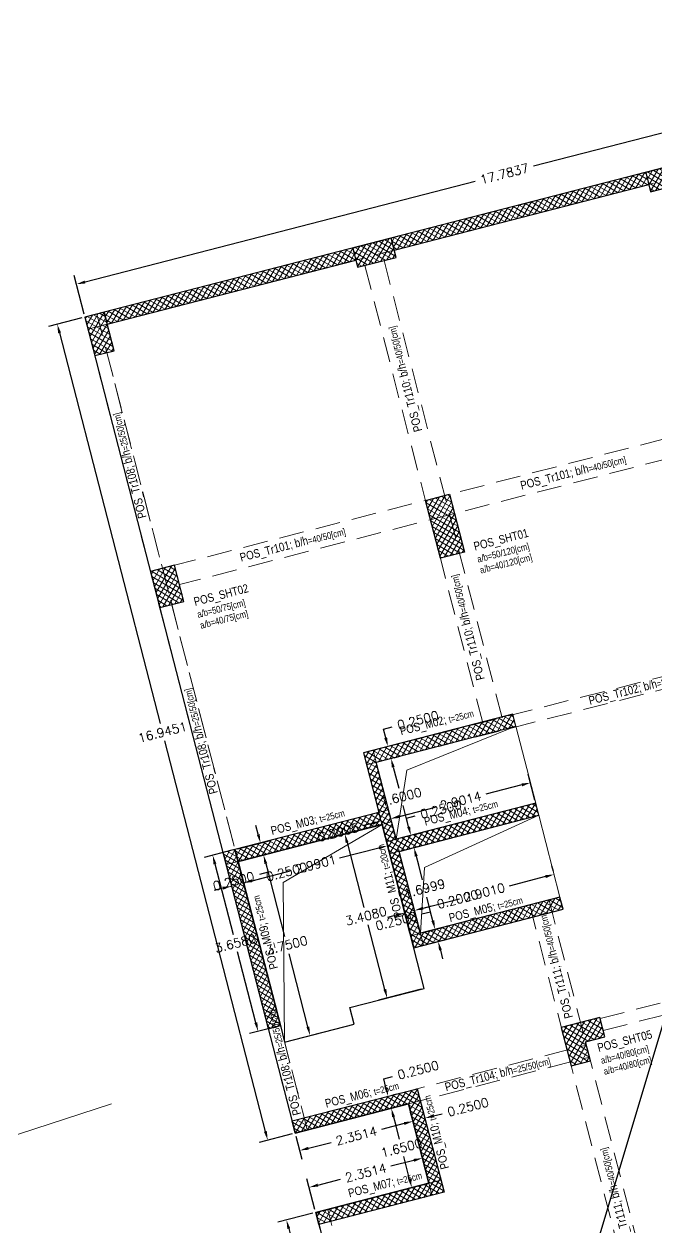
# Model space of a CAD drawing. Header units: metres. Extents: x 7515465 to 7515638, y 4752831 to 4752943.
# Drawn here: x 7515608.89 to 7515621.6, y 4752891.59 to 4752915.78 of the extents above; entities that cross this region are included whole.
import ezdxf

# ---------------------------------------------------------------- set-up
doc = ezdxf.new("R2010")
doc.units = ezdxf.units.M
doc.linetypes.add('DASHED', pattern=[0.75, 0.5, -0.25])
doc.layers.add('01 Shtyllat', color=5, linetype='Continuous')
doc.layers.add('Dimensionet', color=7, linetype='Continuous', plot=False)
doc.layers.add('New_Drawing & Figure_Pen_No__74', color=7, linetype='Continuous', lineweight=5, true_color=0xe4ad2c)
doc.layers.add('Shtyllat', color=5, linetype='Continuous', lineweight=30)
doc.layers.add('Trajet', color=245, linetype='DASHED', lineweight=13)
doc.styles.get("Standard").update_dxf_attribs({"font": 'simplex.shx'})
doc.dimstyles.get("Standard").update_dxf_attribs({"dimtxt": 0.18, "dimasz": 0.18, "dimexe": 0.18, "dimexo": 0.0625, "dimgap": 0.09, "dimtad": 0, "dimtih": 1, "dimtoh": 1, "dimdec": 4, "dimzin": 0, "dimdsep": 46, "dimtxsty": 'Standard', "dimcen": 0.09, "dimadec": 0, "dimazin": 0, "dimtfac": 1, "dimtdec": 4, "dimtofl": 0, "dimtmove": 0, "dimatfit": 3, "dimfxl": 1, "dimtolj": 1, "dimtzin": 0, "dimarcsym": 0})
pattern_1 = [(45, (-1220.713057216257, -843.2653203485534), (-0.0618718433538229, 0.06187184335382291), []), (135, (-1220.713057216257, -843.2653203485534), (-0.06187184335382291, -0.0618718433538229), [])]
pattern_2 = [(45, (-1220.713057216257, -888.8462258530781), (-0.0618718433538229, 0.06187184335382291), []), (135, (-1220.713057216257, -888.8462258530781), (-0.06187184335382291, -0.0618718433538229), [])]

# ---------------------------------------------------------------- blocks, each defined once
blk = doc.blocks.new('*D516')
at = {"layer": 'Defpoints', "color": 0, "transparency": 16777216}
for p in [(7515643.741656269, 4752934.06884295), (7515625.957917214, 4752933.385589378), (7515643.741656269, 4752933.38558781)]:
    blk.add_point(p, dxfattribs=at)
at = {"layer": 'Dimensionet', "color": 0, "lineweight": -2, "transparency": 16777216}
for p, q in [((7515625.957917214, 4752933.448089378), (7515625.957917214, 4752934.24884295)), ((7515643.741656269, 4752933.44808781), (7515643.741656269, 4752934.24884295)), ((7515626.137917214, 4752934.06884295), (7515634.245501027, 4752934.06884295)), ((7515643.561656269, 4752934.06884295), (7515635.454072456, 4752934.06884295))]:
    blk.add_line(p, q, dxfattribs=at)
at = {"layer": 'Dimensionet', "color": 0, "transparency": 16777216}
for points in [[(7515626.137917214, 4752934.098842951), (7515626.137917214, 4752934.03884295), (7515625.957917214, 4752934.06884295)], [(7515643.561656269, 4752934.098842951), (7515643.561656269, 4752934.03884295), (7515643.741656269, 4752934.06884295)]]:
    blk.add_solid(points, dxfattribs=at)
at = {"layer": 'Dimensionet', "color": 0, "transparency": 16777216, "insert": (7515634.849786742, 4752934.06884295), "char_height": 0.18, "attachment_point": 5}
blk.add_mtext('\\A1;17.7837', dxfattribs=at)
blk = doc.blocks.new('*D504')
at = {"layer": 'Defpoints', "color": 0, "transparency": 16777216}
for p in [(7515625.351787208, 4752914.790515747), (7515625.957917351, 4752914.790515747), (7515625.957917424, 4752903.953563964)]:
    blk.add_point(p, dxfattribs=at)
at = {"layer": 'Dimensionet', "color": 0, "lineweight": -2, "transparency": 16777216}
for p, q in [((7515625.895417351, 4752914.790515747), (7515625.171787208, 4752914.790515747)), ((7515625.351787208, 4752914.610515747), (7515625.351787208, 4752909.552039855)), ((7515625.351787208, 4752904.133563964), (7515625.351787208, 4752909.192039856)), ((7515625.895417424, 4752903.953563964), (7515625.171787208, 4752903.953563964))]:
    blk.add_line(p, q, dxfattribs=at)
at = {"layer": 'Dimensionet', "color": 0, "transparency": 16777216}
for points in [[(7515625.321787207, 4752914.610515747), (7515625.381787208, 4752914.610515747), (7515625.351787208, 4752914.790515747)], [(7515625.321787207, 4752904.133563964), (7515625.381787208, 4752904.133563964), (7515625.351787208, 4752903.953563964)]]:
    blk.add_solid(points, dxfattribs=at)
at = {"layer": 'Dimensionet', "color": 0, "transparency": 16777216, "insert": (7515625.351787207, 4752909.372039853), "char_height": 0.18, "attachment_point": 5}
blk.add_mtext('\\A1;10.8370', dxfattribs=at)
blk = doc.blocks.new('*D505')
at = {"layer": 'Defpoints', "color": 0, "transparency": 16777216}
for p in [(7515628.309366576, 4752915.312169005), (7515625.957917401, 4752914.790515745), (7515628.309366576, 4752914.790515735)]:
    blk.add_point(p, dxfattribs=at)
at = {"layer": 'Dimensionet', "color": 0, "lineweight": -2, "transparency": 16777216}
for p, q in [((7515625.957917401, 4752914.853015745), (7515625.957917401, 4752915.492169005)), ((7515628.309366576, 4752914.853015735), (7515628.309366576, 4752915.492169005)), ((7515626.1379174, 4752915.312169005), (7515626.610784845, 4752915.312169005)), ((7515628.129366577, 4752915.312169005), (7515627.656499131, 4752915.312169005))]:
    blk.add_line(p, q, dxfattribs=at)
at = {"layer": 'Dimensionet', "color": 0, "transparency": 16777216}
for points in [[(7515626.1379174, 4752915.342169005), (7515626.1379174, 4752915.282169005), (7515625.957917401, 4752915.312169005)], [(7515628.129366577, 4752915.342169005), (7515628.129366577, 4752915.282169005), (7515628.309366576, 4752915.312169005)]]:
    blk.add_solid(points, dxfattribs=at)
at = {"layer": 'Dimensionet', "color": 0, "transparency": 16777216, "insert": (7515627.133641988, 4752915.312169005), "char_height": 0.18, "attachment_point": 5}
blk.add_mtext('\\A1;2.3514', dxfattribs=at)
blk = doc.blocks.new('*D506')
at = {"layer": 'Defpoints', "color": 0, "transparency": 16777216}
for p in [(7515628.309366578, 4752916.440515745), (7515627.953759375, 4752914.790515737), (7515628.30936658, 4752914.790515737)]:
    blk.add_point(p, dxfattribs=at)
at = {"layer": 'Dimensionet', "color": 0, "lineweight": -2, "transparency": 16777216}
for p, q in [((7515628.246866578, 4752916.440515745), (7515627.773759375, 4752916.440515745)), ((7515627.953759375, 4752916.260515746), (7515627.953759375, 4752915.795515741)), ((7515627.953759375, 4752914.970515736), (7515627.953759375, 4752915.435515742)), ((7515628.24686658, 4752914.790515737), (7515627.773759375, 4752914.790515737))]:
    blk.add_line(p, q, dxfattribs=at)
at = {"layer": 'Dimensionet', "color": 0, "transparency": 16777216}
for points in [[(7515627.923759375, 4752916.260515746), (7515627.983759375, 4752916.260515746), (7515627.953759375, 4752916.440515745)], [(7515627.923759375, 4752914.970515736), (7515627.983759375, 4752914.970515736), (7515627.953759375, 4752914.790515737)]]:
    blk.add_solid(points, dxfattribs=at)
at = {"layer": 'Dimensionet', "color": 0, "transparency": 16777216, "insert": (7515627.953759374, 4752915.615515739), "char_height": 0.18, "attachment_point": 5}
blk.add_mtext('\\A1;1.6500', dxfattribs=at)
blk = doc.blocks.new('*D507')
at = {"layer": 'Defpoints', "color": 0, "transparency": 16777216}
for p in [(7515625.957917413, 4752916.440515742), (7515628.309366575, 4752916.440515744), (7515625.957917413, 4752916.077529022)]:
    blk.add_point(p, dxfattribs=at)
at = {"layer": 'Dimensionet', "color": 0, "lineweight": -2, "transparency": 16777216}
for p, q in [((7515625.957917413, 4752916.378015742), (7515625.957917413, 4752915.897529023)), ((7515628.309366575, 4752916.378015744), (7515628.309366575, 4752915.897529023)), ((7515626.137917412, 4752916.077529022), (7515626.610784851, 4752916.077529022)), ((7515628.129366575, 4752916.077529022), (7515627.656499136, 4752916.077529022))]:
    blk.add_line(p, q, dxfattribs=at)
at = {"layer": 'Dimensionet', "color": 0, "transparency": 16777216}
for points in [[(7515626.137917412, 4752916.107529023), (7515626.137917412, 4752916.047529022), (7515625.957917413, 4752916.077529022)], [(7515628.129366575, 4752916.107529023), (7515628.129366575, 4752916.047529022), (7515628.309366575, 4752916.077529022)]]:
    blk.add_solid(points, dxfattribs=at)
at = {"layer": 'Dimensionet', "color": 0, "transparency": 16777216, "insert": (7515627.133641994, 4752916.077529022), "char_height": 0.18, "attachment_point": 5}
blk.add_mtext('\\A1;2.3514', dxfattribs=at)
blk = doc.blocks.new('*D521')
at = {"layer": 'Defpoints', "color": 0, "transparency": 16777216}
for p in [(7515625.385756497, 4752933.38558938), (7515625.957917842, 4752933.38558938), (7515625.957917361, 4752916.440515745)]:
    blk.add_point(p, dxfattribs=at)
at = {"layer": 'Dimensionet', "color": 0, "lineweight": -2, "transparency": 16777216}
for p, q in [((7515625.895417842, 4752933.38558938), (7515625.205756498, 4752933.38558938)), ((7515625.385756497, 4752933.20558938), (7515625.385756497, 4752925.093052562)), ((7515625.385756497, 4752916.620515745), (7515625.385756497, 4752924.733052563)), ((7515625.895417361, 4752916.440515745), (7515625.205756498, 4752916.440515745))]:
    blk.add_line(p, q, dxfattribs=at)
at = {"layer": 'Dimensionet', "color": 0, "transparency": 16777216}
for points in [[(7515625.355756497, 4752933.20558938), (7515625.415756498, 4752933.20558938), (7515625.385756497, 4752933.38558938)], [(7515625.355756497, 4752916.620515745), (7515625.415756498, 4752916.620515745), (7515625.385756497, 4752916.440515745)]]:
    blk.add_solid(points, dxfattribs=at)
at = {"layer": 'Dimensionet', "color": 0, "transparency": 16777216, "insert": (7515625.385756496, 4752924.91305256), "char_height": 0.18, "attachment_point": 5}
blk.add_mtext('\\A1;16.9451', dxfattribs=at)
blk = doc.blocks.new('*D531')
at = {"layer": 'Defpoints', "color": 0, "transparency": 16777216}
for p in [(7515627.953759371, 4752916.690515746), (7515627.953759375, 4752916.690515746), (7515627.953759371, 4752916.440515745)]:
    blk.add_point(p, dxfattribs=at)
at = {"layer": 'Dimensionet', "color": 0, "lineweight": -2, "transparency": 16777216}
for p, q in [((7515627.953759375, 4752916.870515746), (7515627.953759375, 4752917.050515747)), ((7515627.953759375, 4752917.050515747), (7515628.133759375, 4752917.050515747)), ((7515628.016259371, 4752916.690515746), (7515628.133759375, 4752916.690515746)), ((7515628.016259371, 4752916.440515745), (7515628.133759375, 4752916.440515745)), ((7515627.953759375, 4752916.260515746), (7515627.953759375, 4752916.080515745))]:
    blk.add_line(p, q, dxfattribs=at)
at = {"layer": 'Dimensionet', "color": 0, "transparency": 16777216}
for points in [[(7515627.923759375, 4752916.870515746), (7515627.983759375, 4752916.870515746), (7515627.953759375, 4752916.690515746)], [(7515627.923759375, 4752916.260515746), (7515627.983759375, 4752916.260515746), (7515627.953759375, 4752916.440515745)]]:
    blk.add_solid(points, dxfattribs=at)
at = {"layer": 'Dimensionet', "color": 0, "transparency": 16777216, "insert": (7515628.66947366, 4752917.050515744), "char_height": 0.18, "attachment_point": 5}
blk.add_mtext('\\A1;0.2500', dxfattribs=at)
blk = doc.blocks.new('*D532')
at = {"layer": 'Defpoints', "color": 0, "transparency": 16777216}
for p in [(7515628.309366575, 4752916.077529022), (7515628.559366541, 4752916.077529022), (7515628.559366541, 4752916.077529022)]:
    blk.add_point(p, dxfattribs=at)
at = {"layer": 'Dimensionet', "color": 0, "lineweight": -2, "transparency": 16777216}
for p, q in [((7515628.309366575, 4752916.140029022), (7515628.309366575, 4752916.257529022)), ((7515628.559366541, 4752916.140029022), (7515628.559366541, 4752916.257529022)), ((7515628.129366575, 4752916.077529022), (7515627.949366574, 4752916.077529022)), ((7515628.739366541, 4752916.077529022), (7515628.919366541, 4752916.077529022))]:
    blk.add_line(p, q, dxfattribs=at)
at = {"layer": 'Dimensionet', "color": 0, "transparency": 16777216}
for points in [[(7515628.129366575, 4752916.107529023), (7515628.129366575, 4752916.047529022), (7515628.309366575, 4752916.077529022)], [(7515628.739366541, 4752916.107529023), (7515628.739366541, 4752916.047529022), (7515628.559366541, 4752916.077529022)]]:
    blk.add_solid(points, dxfattribs=at)
at = {"layer": 'Dimensionet', "color": 0, "transparency": 16777216, "insert": (7515629.455080827, 4752916.077529022), "char_height": 0.18, "attachment_point": 5}
blk.add_mtext('\\A1;0.2500', dxfattribs=at)
blk = doc.blocks.new('*D510')
at = {"layer": 'Defpoints', "color": 0, "transparency": 16777216}
for p in [(7515625.957917309, 4752922.264532959), (7515626.20791737, 4752922.264532959), (7515626.20791737, 4752921.570247223)]:
    blk.add_point(p, dxfattribs=at)
at = {"layer": 'Dimensionet', "color": 0, "lineweight": -2, "transparency": 16777216}
for p, q in [((7515625.957917309, 4752922.202032959), (7515625.957917309, 4752921.390247223)), ((7515626.20791737, 4752922.202032959), (7515626.20791737, 4752921.390247223)), ((7515625.77791731, 4752921.570247223), (7515625.597917309, 4752921.570247223)), ((7515626.38791737, 4752921.570247223), (7515626.56791737, 4752921.570247223))]:
    blk.add_line(p, q, dxfattribs=at)
at = {"layer": 'Dimensionet', "color": 0, "transparency": 16777216}
for points in [[(7515625.77791731, 4752921.600247223), (7515625.77791731, 4752921.540247222), (7515625.957917309, 4752921.570247223)], [(7515626.38791737, 4752921.600247223), (7515626.38791737, 4752921.540247222), (7515626.20791737, 4752921.570247223)]]:
    blk.add_solid(points, dxfattribs=at)
at = {"layer": 'Dimensionet', "color": 0, "transparency": 16777216, "insert": (7515627.103631656, 4752921.570247223), "char_height": 0.18, "attachment_point": 5}
blk.add_mtext('\\A1;0.2500', dxfattribs=at)
blk = doc.blocks.new('*D533')
at = {"layer": 'Defpoints', "color": 0, "transparency": 16777216}
for p in [(7515626.209147908, 4752921.570042133), (7515629.199269561, 4752921.570042133), (7515629.199269561, 4752921.570042055)]:
    blk.add_point(p, dxfattribs=at)
at = {"layer": 'Dimensionet', "color": 0, "lineweight": -2, "transparency": 16777216}
for p, q in [((7515626.209147908, 4752921.507542133), (7515626.209147908, 4752921.390042055)), ((7515626.389147907, 4752921.570042055), (7515627.207065878, 4752921.570042055)), ((7515629.019269561, 4752921.570042055), (7515628.201351591, 4752921.570042055)), ((7515629.199269561, 4752921.507542133), (7515629.199269561, 4752921.390042055))]:
    blk.add_line(p, q, dxfattribs=at)
at = {"layer": 'Dimensionet', "color": 0, "transparency": 16777216}
for points in [[(7515626.389147907, 4752921.600042055), (7515626.389147907, 4752921.540042055), (7515626.209147908, 4752921.570042055)], [(7515629.019269561, 4752921.600042055), (7515629.019269561, 4752921.540042055), (7515629.199269561, 4752921.570042055)]]:
    blk.add_solid(points, dxfattribs=at)
at = {"layer": 'Dimensionet', "color": 0, "transparency": 16777216, "insert": (7515627.704208734, 4752921.570042055), "char_height": 0.18, "attachment_point": 5}
blk.add_mtext('\\A1;2.9901', dxfattribs=at)
blk = doc.blocks.new('*D511')
at = {"layer": 'Defpoints', "color": 0, "transparency": 16777216}
for p in [(7515626.207917374, 4752922.264532961), (7515626.209147912, 4752922.014532961), (7515626.737790664, 4752922.014532961)]:
    blk.add_point(p, dxfattribs=at)
at = {"layer": 'Dimensionet', "color": 0, "lineweight": -2, "transparency": 16777216}
for p, q in [((7515626.737790664, 4752922.444532961), (7515626.737790664, 4752922.624532961)), ((7515626.270417374, 4752922.264532961), (7515626.917790663, 4752922.264532961)), ((7515626.271647912, 4752922.014532961), (7515626.917790663, 4752922.014532961)), ((7515626.737790664, 4752921.654532961), (7515626.557790664, 4752921.654532961)), ((7515626.737790664, 4752921.834532961), (7515626.737790664, 4752921.654532961))]:
    blk.add_line(p, q, dxfattribs=at)
at = {"layer": 'Dimensionet', "color": 0, "transparency": 16777216}
for points in [[(7515626.707790663, 4752922.444532961), (7515626.767790664, 4752922.444532961), (7515626.737790664, 4752922.264532961)], [(7515626.707790663, 4752921.834532961), (7515626.767790664, 4752921.834532961), (7515626.737790664, 4752922.014532961)]]:
    blk.add_solid(points, dxfattribs=at)
at = {"layer": 'Dimensionet', "color": 0, "transparency": 16777216, "insert": (7515626.022076377, 4752921.654532958), "char_height": 0.18, "attachment_point": 5}
blk.add_mtext('\\A1;0.2500', dxfattribs=at)
blk = doc.blocks.new('*D534')
at = {"layer": 'Defpoints', "color": 0, "transparency": 16777216}
for p in [(7515626.73779066, 4752922.014532961), (7515626.73779066, 4752918.264580779), (7515626.737790664, 4752918.264580779)]:
    blk.add_point(p, dxfattribs=at)
at = {"layer": 'Dimensionet', "color": 0, "lineweight": -2, "transparency": 16777216}
for p, q in [((7515626.80029066, 4752922.014532961), (7515626.917790663, 4752922.014532961)), ((7515626.737790664, 4752921.834532961), (7515626.737790664, 4752920.31955687)), ((7515626.737790664, 4752918.444580778), (7515626.737790664, 4752919.95955687)), ((7515626.80029066, 4752918.264580779), (7515626.917790663, 4752918.264580779))]:
    blk.add_line(p, q, dxfattribs=at)
at = {"layer": 'Dimensionet', "color": 0, "transparency": 16777216}
for points in [[(7515626.707790663, 4752921.834532961), (7515626.767790664, 4752921.834532961), (7515626.737790664, 4752922.014532961)], [(7515626.707790663, 4752918.444580778), (7515626.767790664, 4752918.444580778), (7515626.737790664, 4752918.264580779)]]:
    blk.add_solid(points, dxfattribs=at)
at = {"layer": 'Dimensionet', "color": 0, "transparency": 16777216, "insert": (7515626.737790663, 4752920.139556867), "char_height": 0.18, "attachment_point": 5}
blk.add_mtext('\\A1;3.7500', dxfattribs=at)
blk = doc.blocks.new('*D535')
at = {"layer": 'Defpoints', "color": 0, "transparency": 16777216}
for p in [(7515629.198778535, 4752922.014532961), (7515628.426708742, 4752918.606580779), (7515629.198778535, 4752918.606580779)]:
    blk.add_point(p, dxfattribs=at)
at = {"layer": 'Dimensionet', "color": 0, "lineweight": -2, "transparency": 16777216}
for p, q in [((7515629.136278535, 4752922.014532961), (7515628.246708742, 4752922.014532961)), ((7515628.426708742, 4752921.834532961), (7515628.426708742, 4752920.49055687)), ((7515628.426708742, 4752918.786580779), (7515628.426708742, 4752920.13055687)), ((7515629.136278535, 4752918.606580779), (7515628.246708742, 4752918.606580779))]:
    blk.add_line(p, q, dxfattribs=at)
at = {"layer": 'Dimensionet', "color": 0, "transparency": 16777216}
for points in [[(7515628.396708742, 4752921.834532961), (7515628.456708742, 4752921.834532961), (7515628.426708742, 4752922.014532961)], [(7515628.396708742, 4752918.786580779), (7515628.456708742, 4752918.786580779), (7515628.426708742, 4752918.606580779)]]:
    blk.add_solid(points, dxfattribs=at)
at = {"layer": 'Dimensionet', "color": 0, "transparency": 16777216, "insert": (7515628.426708741, 4752920.310556867), "char_height": 0.18, "attachment_point": 5}
blk.add_mtext('\\A1;3.4080', dxfattribs=at)
blk = doc.blocks.new('*D536')
at = {"layer": 'Defpoints', "color": 0, "transparency": 16777216}
for p in [(7515626.207917412, 4752922.264532961), (7515625.745566251, 4752918.606532961), (7515626.20791739, 4752918.606532961)]:
    blk.add_point(p, dxfattribs=at)
at = {"layer": 'Dimensionet', "color": 0, "lineweight": -2, "transparency": 16777216}
for p, q in [((7515626.145417412, 4752922.264532961), (7515625.565566251, 4752922.264532961)), ((7515625.745566251, 4752922.084532961), (7515625.745566251, 4752920.615532961)), ((7515625.745566251, 4752918.786532961), (7515625.745566251, 4752920.255532961)), ((7515626.14541739, 4752918.606532961), (7515625.565566251, 4752918.606532961))]:
    blk.add_line(p, q, dxfattribs=at)
at = {"layer": 'Dimensionet', "color": 0, "transparency": 16777216}
for points in [[(7515625.71556625, 4752922.084532961), (7515625.775566251, 4752922.084532961), (7515625.745566251, 4752922.264532961)], [(7515625.71556625, 4752918.786532961), (7515625.775566251, 4752918.786532961), (7515625.745566251, 4752918.606532961)]]:
    blk.add_solid(points, dxfattribs=at)
at = {"layer": 'Dimensionet', "color": 0, "transparency": 16777216, "insert": (7515625.74556625, 4752920.435532958), "char_height": 0.18, "attachment_point": 5}
blk.add_mtext('\\A1;3.6580', dxfattribs=at)
blk = doc.blocks.new('*D512')
at = {"layer": 'Defpoints', "color": 0, "transparency": 16777216}
for p in [(7515629.399221645, 4752919.702836964), (7515629.705383656, 4752919.70289565), (7515629.399269558, 4752919.452875301)]:
    blk.add_point(p, dxfattribs=at)
at = {"layer": 'Dimensionet', "color": 0, "lineweight": -2, "transparency": 16777216}
for p, q in [((7515629.70531465, 4752920.062895644), (7515629.52531465, 4752920.062895644)), ((7515629.705349153, 4752919.882895647), (7515629.70531465, 4752920.062895644)), ((7515629.461721644, 4752919.702848945), (7515629.885383653, 4752919.702930152)), ((7515629.461769557, 4752919.452887282), (7515629.885431565, 4752919.452968489)), ((7515629.705466071, 4752919.272933991), (7515629.705500573, 4752919.092933993))]:
    blk.add_line(p, q, dxfattribs=at)
at = {"layer": 'Dimensionet', "color": 0, "transparency": 16777216}
for points in [[(7515629.735349153, 4752919.882901398), (7515629.675349154, 4752919.882889897), (7515629.705383656, 4752919.70289565)], [(7515629.735466071, 4752919.272939742), (7515629.675466072, 4752919.272928241), (7515629.705431568, 4752919.452933987)]]:
    blk.add_solid(points, dxfattribs=at)
at = {"layer": 'Dimensionet', "color": 0, "transparency": 16777216, "insert": (7515628.989600365, 4752920.062895644), "char_height": 0.18, "attachment_point": 5}
blk.add_mtext('\\A1;0.2500', dxfattribs=at)
blk = doc.blocks.new('*D537')
at = {"layer": 'Defpoints', "color": 0, "transparency": 16777216}
for p in [(7515629.705383659, 4752921.402836967), (7515629.705383663, 4752921.402836967), (7515629.705383659, 4752919.702895653)]:
    blk.add_point(p, dxfattribs=at)
at = {"layer": 'Dimensionet', "color": 0, "lineweight": -2, "transparency": 16777216}
for p, q in [((7515629.705383663, 4752921.222836968), (7515629.705383663, 4752920.73286631)), ((7515629.767883659, 4752921.402836967), (7515629.885383663, 4752921.402836967)), ((7515629.705383663, 4752919.882895652), (7515629.705383663, 4752920.37286631)), ((7515629.767883659, 4752919.702895653), (7515629.885383663, 4752919.702895653))]:
    blk.add_line(p, q, dxfattribs=at)
at = {"layer": 'Dimensionet', "color": 0, "transparency": 16777216}
for points in [[(7515629.675383663, 4752921.222836968), (7515629.735383663, 4752921.222836968), (7515629.705383663, 4752921.402836967)], [(7515629.675383663, 4752919.882895652), (7515629.735383663, 4752919.882895652), (7515629.705383663, 4752919.702895653)]]:
    blk.add_solid(points, dxfattribs=at)
at = {"layer": 'Dimensionet', "color": 0, "transparency": 16777216, "insert": (7515629.705383662, 4752920.552866307), "char_height": 0.18, "attachment_point": 5}
blk.add_mtext('\\A1;1.6999', dxfattribs=at)
blk = doc.blocks.new('*D513')
at = {"layer": 'Defpoints', "color": 0, "transparency": 16777216}
for p in [(7515629.705383659, 4752921.652836967), (7515629.705383663, 4752921.652836967), (7515629.705383659, 4752921.402836967)]:
    blk.add_point(p, dxfattribs=at)
at = {"layer": 'Dimensionet', "color": 0, "lineweight": -2, "transparency": 16777216}
for p, q in [((7515629.705383663, 4752921.832836967), (7515629.705383663, 4752922.012836968)), ((7515629.705383663, 4752922.012836968), (7515629.885383663, 4752922.012836968)), ((7515629.767883659, 4752921.652836967), (7515629.885383663, 4752921.652836967)), ((7515629.705383663, 4752921.222836968), (7515629.705383663, 4752921.042836967)), ((7515629.767883659, 4752921.402836967), (7515629.885383663, 4752921.402836967))]:
    blk.add_line(p, q, dxfattribs=at)
at = {"layer": 'Dimensionet', "color": 0, "transparency": 16777216}
for points in [[(7515629.675383663, 4752921.832836967), (7515629.735383663, 4752921.832836967), (7515629.705383663, 4752921.652836967)], [(7515629.675383663, 4752921.222836968), (7515629.735383663, 4752921.222836968), (7515629.705383663, 4752921.402836967)]]:
    blk.add_solid(points, dxfattribs=at)
at = {"layer": 'Dimensionet', "color": 0, "transparency": 16777216, "insert": (7515630.421097948, 4752922.012836965), "char_height": 0.18, "attachment_point": 5}
blk.add_mtext('\\A1;0.2500', dxfattribs=at)
blk = doc.blocks.new('*D538')
at = {"layer": 'Defpoints', "color": 0, "transparency": 16777216}
for p in [(7515629.705383659, 4752923.252836967), (7515629.705383663, 4752923.252836967), (7515629.705383659, 4752921.652836967)]:
    blk.add_point(p, dxfattribs=at)
at = {"layer": 'Dimensionet', "color": 0, "lineweight": -2, "transparency": 16777216}
for p, q in [((7515629.767883659, 4752923.252836967), (7515629.885383663, 4752923.252836967)), ((7515629.705383663, 4752923.072836967), (7515629.705383663, 4752922.632836967)), ((7515629.705383663, 4752921.832836967), (7515629.705383663, 4752922.272836967)), ((7515629.767883659, 4752921.652836967), (7515629.885383663, 4752921.652836967))]:
    blk.add_line(p, q, dxfattribs=at)
at = {"layer": 'Dimensionet', "color": 0, "transparency": 16777216}
for points in [[(7515629.675383663, 4752923.072836967), (7515629.735383663, 4752923.072836967), (7515629.705383663, 4752923.252836967)], [(7515629.675383663, 4752921.832836967), (7515629.735383663, 4752921.832836967), (7515629.705383663, 4752921.652836967)]]:
    blk.add_solid(points, dxfattribs=at)
at = {"layer": 'Dimensionet', "color": 0, "transparency": 16777216, "insert": (7515629.705383662, 4752922.452836964), "char_height": 0.18, "attachment_point": 5}
blk.add_mtext('\\A1;1.6000', dxfattribs=at)
blk = doc.blocks.new('*D539')
at = {"layer": 'Defpoints', "color": 0, "transparency": 16777216}
for p in [(7515629.705383659, 4752923.502836967), (7515629.705383663, 4752923.502836967), (7515629.705383659, 4752923.252836967)]:
    blk.add_point(p, dxfattribs=at)
at = {"layer": 'Dimensionet', "color": 0, "lineweight": -2, "transparency": 16777216}
for p, q in [((7515629.705383663, 4752923.682836967), (7515629.705383663, 4752923.862836967)), ((7515629.705383663, 4752923.862836967), (7515629.885383663, 4752923.862836967)), ((7515629.767883659, 4752923.502836967), (7515629.885383663, 4752923.502836967)), ((7515629.767883659, 4752923.252836967), (7515629.885383663, 4752923.252836967)), ((7515629.705383663, 4752923.072836967), (7515629.705383663, 4752922.892836967))]:
    blk.add_line(p, q, dxfattribs=at)
at = {"layer": 'Dimensionet', "color": 0, "transparency": 16777216}
for points in [[(7515629.675383663, 4752923.682836967), (7515629.735383663, 4752923.682836967), (7515629.705383663, 4752923.502836967)], [(7515629.675383663, 4752923.072836967), (7515629.735383663, 4752923.072836967), (7515629.705383663, 4752923.252836967)]]:
    blk.add_solid(points, dxfattribs=at)
at = {"layer": 'Dimensionet', "color": 0, "transparency": 16777216, "insert": (7515630.421097948, 4752923.862836964), "char_height": 0.18, "attachment_point": 5}
blk.add_mtext('\\A1;0.2500', dxfattribs=at)
blk = doc.blocks.new('*D514')
at = {"layer": 'Defpoints', "color": 0, "transparency": 16777216}
for p in [(7515629.399131094, 4752920.175231128), (7515629.199269561, 4752919.702836966), (7515629.399221637, 4752919.702875294)]:
    blk.add_point(p, dxfattribs=at)
at = {"layer": 'Dimensionet', "color": 0, "lineweight": -2, "transparency": 16777216}
for p, q in [((7515629.199257581, 4752919.765336964), (7515629.199144515, 4752920.355192797)), ((7515629.399209657, 4752919.765375292), (7515629.399096591, 4752920.355231125)), ((7515629.019179022, 4752920.175158297), (7515628.839179024, 4752920.175123794)), ((7515629.579131091, 4752920.175265631), (7515629.759131087, 4752920.175300134))]:
    blk.add_line(p, q, dxfattribs=at)
at = {"layer": 'Dimensionet', "color": 0, "transparency": 16777216}
for points in [[(7515629.019173272, 4752920.205158297), (7515629.019184773, 4752920.145158297), (7515629.199179018, 4752920.1751928)], [(7515629.579125341, 4752920.205265631), (7515629.579136842, 4752920.145265631), (7515629.399131094, 4752920.175231128)]]:
    blk.add_solid(points, dxfattribs=at)
at = {"layer": 'Dimensionet', "color": 0, "transparency": 16777216, "insert": (7515630.294845373, 4752920.175300134), "char_height": 0.18, "attachment_point": 5}
blk.add_mtext('\\A1;0.2000', dxfattribs=at)
blk = doc.blocks.new('*D540')
at = {"layer": 'Defpoints', "color": 0, "transparency": 16777216}
for p in [(7515629.399265837, 4752920.175208698), (7515632.300269575, 4752920.175208698), (7515632.300269575, 4752920.175208698)]:
    blk.add_point(p, dxfattribs=at)
at = {"layer": 'Dimensionet', "color": 0, "lineweight": -2, "transparency": 16777216}
for p, q in [((7515629.399265837, 4752920.237708698), (7515629.399265837, 4752920.355208698)), ((7515632.300269575, 4752920.237708698), (7515632.300269575, 4752920.355208698)), ((7515629.579265837, 4752920.175208698), (7515630.331196276, 4752920.175208698)), ((7515632.120269575, 4752920.175208698), (7515631.368339134, 4752920.175208698))]:
    blk.add_line(p, q, dxfattribs=at)
at = {"layer": 'Dimensionet', "color": 0, "transparency": 16777216}
for points in [[(7515629.579265837, 4752920.205208698), (7515629.579265837, 4752920.145208698), (7515629.399265837, 4752920.175208698)], [(7515632.120269575, 4752920.205208698), (7515632.120269575, 4752920.145208698), (7515632.300269575, 4752920.175208698)]]:
    blk.add_solid(points, dxfattribs=at)
at = {"layer": 'Dimensionet', "color": 0, "transparency": 16777216, "insert": (7515630.849767705, 4752920.175208698), "char_height": 0.18, "attachment_point": 5}
blk.add_mtext('\\A1;2.9010', dxfattribs=at)
blk = doc.blocks.new('*D541')
at = {"layer": 'Defpoints', "color": 0, "transparency": 16777216}
for p in [(7515632.300269575, 4752922.079671363), (7515629.398847866, 4752921.652836965), (7515632.300269575, 4752921.652836965)]:
    blk.add_point(p, dxfattribs=at)
at = {"layer": 'Dimensionet', "color": 0, "lineweight": -2, "transparency": 16777216}
for p, q in [((7515629.398847866, 4752921.715336965), (7515629.398847866, 4752922.259671363)), ((7515632.300269575, 4752921.715336965), (7515632.300269575, 4752922.259671363)), ((7515629.578847866, 4752922.079671363), (7515630.326701578, 4752922.079671363)), ((7515632.120269575, 4752922.079671363), (7515631.372415863, 4752922.079671363))]:
    blk.add_line(p, q, dxfattribs=at)
at = {"layer": 'Dimensionet', "color": 0, "transparency": 16777216}
for points in [[(7515629.578847866, 4752922.109671364), (7515629.578847866, 4752922.049671363), (7515629.398847866, 4752922.079671363)], [(7515632.120269575, 4752922.109671364), (7515632.120269575, 4752922.049671363), (7515632.300269575, 4752922.079671363)]]:
    blk.add_solid(points, dxfattribs=at)
at = {"layer": 'Dimensionet', "color": 0, "transparency": 16777216, "insert": (7515630.84955872, 4752922.079671363), "char_height": 0.18, "attachment_point": 5}
blk.add_mtext('\\A1;2.9014', dxfattribs=at)
blk = doc.blocks.new('*D515')
at = {"layer": 'Defpoints', "color": 0, "transparency": 16777216}
for p in [(7515629.198778532, 4752922.082012122), (7515629.198778532, 4752922.079601078), (7515629.399269575, 4752922.079601078)]:
    blk.add_point(p, dxfattribs=at)
at = {"layer": 'Dimensionet', "color": 0, "lineweight": -2, "transparency": 16777216}
for p, q in [((7515629.198778532, 4752922.142101078), (7515629.198778532, 4752922.262012122)), ((7515629.399269575, 4752922.142101078), (7515629.399269575, 4752922.262012122)), ((7515629.018778532, 4752922.082012122), (7515628.838778531, 4752922.082012122)), ((7515629.579269575, 4752922.082012122), (7515629.759269576, 4752922.082012122))]:
    blk.add_line(p, q, dxfattribs=at)
at = {"layer": 'Dimensionet', "color": 0, "transparency": 16777216}
for points in [[(7515629.018778532, 4752922.112012123), (7515629.018778532, 4752922.052012122), (7515629.198778532, 4752922.082012122)], [(7515629.579269575, 4752922.112012123), (7515629.579269575, 4752922.052012122), (7515629.399269575, 4752922.082012122)]]:
    blk.add_solid(points, dxfattribs=at)
at = {"layer": 'Dimensionet', "color": 0, "transparency": 16777216, "insert": (7515628.303064246, 4752922.082012122), "char_height": 0.18, "attachment_point": 5}
blk.add_mtext('\\A1;0.2005', dxfattribs=at)
blk = doc.blocks.new('A$Cc1631743')
at = {"lineweight": 5, "true_color": 0xaaaaaa}
h = blk.add_hatch(dxfattribs=at)
h.set_pattern_fill('ANSI37', color=253, scale=0.7000000000000001, style=0)
h.set_pattern_definition(pattern_2)
h.paths.add_polyline_path([(-15.18693100567907, 38.94224849715829), (-15.18693100567907, 38.14224849641323), (-14.78693100530654, 38.14224849641323), (-14.78693100530654, 38.94224849715829)])
h = blk.add_hatch(dxfattribs=at)
h.set_pattern_fill('ANSI37', color=253, scale=0.7000000000000001, style=0)
h.set_pattern_definition(pattern_1)
h.paths.add_polyline_path([(-9.622503067366779, 38.69224849902093), (-9.622503067366779, 38.94224849902093), (-14.78693053405732, 38.94224849902093), (-14.78693053405732, 38.69224849902093)])
h = blk.add_hatch(dxfattribs=at)
h.set_pattern_fill('ANSI37', color=253, scale=0.7000000000000001, style=0)
h.set_pattern_definition([(45, (-1226.800700155087, -888.8462258530781), (-0.0618718433538229, 0.06187184335382291), []), (135, (-1226.800700155087, -888.8462258530781), (-0.06187184335382291, -0.0618718433538229), [])])
h.paths.add_polyline_path([(-9.622503538616002, 38.54224850516766), (-8.822503538802266, 38.54224850516766), (-8.822503538802266, 38.94224850554019), (-9.622503538616002, 38.94224850554019)])
h = blk.add_hatch(dxfattribs=at)
h.set_pattern_fill('ANSI37', color=253, scale=0.7000000000000001, style=0)
h.set_pattern_definition(pattern_1)
h.paths.add_polyline_path([(-8.822503067553043, 38.94224849902093), (-8.822503067553043, 38.69224849902093), (-3.534860129468143, 38.69224849902093), (-3.534860129468143, 38.94224849902093)])
h = blk.add_hatch(dxfattribs=at)
h.set_pattern_fill('ANSI37', color=253, scale=0.7000000000000001, style=0)
h.set_pattern_definition(pattern_2)
h.paths.add_polyline_path([(-3.534860600717366, 38.54224850516766), (-2.73486060090363, 38.54224850516766), (-2.73486060090363, 38.94224850554019), (-3.534860600717366, 38.94224850554019)])
at = {"lineweight": 5}
h = blk.add_hatch(dxfattribs=at)
h.set_pattern_fill('ANSI37', color=5, scale=0.7000000000000001, style=0)
h.set_pattern_definition(pattern_2)
h.paths.add_polyline_path([(-15.18693100567907, 32.90958373155445), (-14.68693100567907, 32.90958373155445), (-14.68693100567907, 33.65958216134459), (-15.18693100567907, 33.65958216134459)])
h = blk.add_hatch(dxfattribs=at)
h.set_pattern_fill('ANSI37', color=5, scale=0.7000000000000001, style=0)
h.set_pattern_definition([(45, (-1123.112551509403, -848.1569179538637), (-0.0618718433538229, 0.06187184335382291), []), (135, (-1123.112551509403, -848.1569179538637), (-0.06187184335382291, -0.0618718433538229), [])])
h.paths.add_polyline_path([(-9.47250306326896, 33.65958363842219), (-8.97250306326896, 33.65958363842219), (-8.97250306326896, 32.45958363823593), (-9.47250306326896, 32.45958363823593)])
h = blk.add_hatch(dxfattribs=at)
h.set_pattern_fill('ANSI37', color=94, scale=0.7000000000000001, style=0)
h.set_pattern_definition(pattern_1)
h.paths.add_polyline_path([(-14.9369309861213, 27.82119364850223), (-14.9369309861213, 27.57119364850223), (-11.94557881169021, 27.57119364850223), (-11.94557881169021, 25.00949765462428), (-8.844578810967505, 25.00949765462428), (-8.844578810967505, 25.25949765462428), (-11.74557881150395, 25.25949765462428), (-11.74557881150395, 26.95949765481055), (-8.844578810967505, 26.95949765481055), (-8.844578810967505, 27.20949765481055), (-11.74557881150395, 27.20949765481055), (-11.74557881150395, 28.80949765443802), (-8.844578810967505, 28.80949765443802), (-8.844578810967505, 29.05949765443802), (-11.94557881169021, 29.05949765443802), (-11.94557881169021, 27.82119364850223)])
h.paths.add_polyline_path([(-14.9369309861213, 27.82119364850223), (-15.1869309861213, 27.82119364850223), (-15.1869309861213, 24.16319364868104), (-14.9369309861213, 24.16319364868104)])
h = blk.add_hatch(dxfattribs=at)
h.set_pattern_fill('ANSI37', color=5, scale=0.7000000000000001, style=0)
h.set_pattern_definition(pattern_2)
h.paths.add_polyline_path([(-9.472503535449505, 22.71630204562098), (-9.472503535449505, 21.91630204580724), (-9.072503535076976, 21.91630204580724), (-9.072503535076976, 22.31630201917142), (-8.672503534704447, 22.31630201917142), (-8.672503534704447, 22.71630201954395)])
h = blk.add_hatch(dxfattribs=at)
h.set_pattern_fill('ANSI37', color=94, scale=0.7000000000000001, style=0)
h.set_pattern_definition(pattern_1)
h.paths.add_polyline_path([(-15.18693100567907, 21.99717643298209), (-15.18693100567907, 22.24717643298209), (-12.58548183180392, 22.24717643484473), (-12.58548183180392, 20.09717643633485), (-15.18693100567907, 20.0971764344722), (-15.18693100567907, 20.3471764344722), (-12.83548183366656, 20.3471764344722), (-12.83548183459789, 21.99717643391341)])
blk.add_line((-15.18693100567907, 9.510224683210254), (2.596807896159589, 38.94225008040667))
at = {"lineweight": 25}
blk.add_lwpolyline([(-15.18693100567907, 20.3471764344722), (-15.18693100567907, 9.510224683210254), (2.596807424910367, 9.510224683210254), (2.596807272173464, 38.94224849902093), (-15.18693115841597, 38.94224849902093), (-15.18693101406097, 21.99717643298209), (-12.83548183459789, 21.99717643391341), (-12.83548183459789, 20.3471764344722)], close=True, dxfattribs=at)
at = {"lineweight": 13}
for points in [[(-8.844578797928989, 28.80949765443802), (-11.74557879753411, 28.80949765443802), (-11.74557879753411, 27.20949765481055), (-8.844578797928989, 27.20949765481055)], [(-8.844578797928989, 26.95949765481055), (-11.74557879753411, 26.95949765481055), (-11.74557879753411, 25.25949765462428), (-8.844578797928989, 25.25949765462428)]]:
    blk.add_lwpolyline(points, close=True, dxfattribs=at)
for points in [[(-11.74557879753411, 27.20949765481055), (-11.19019769132137, 28.50498101022094), (-8.844578810967505, 28.80949765443802)], [(-14.93570046499372, 23.8212414663285), (-14.16473753470927, 26.93367596156895), (-11.94557881169021, 27.57119364850223)], [(-11.74557879753411, 25.25949765462428), (-11.33851266931742, 26.51657263375819), (-8.844578810967505, 26.95949765481055)]]:
    blk.add_lwpolyline(points, dxfattribs=at)
blk.add_lwpolyline([(-14.93570046499372, 24.16324146650732), (-14.93570046499372, 23.8212414663285), (-13.49070046469569, 23.8212414663285), (-13.49070046469569, 24.16324146650732), (-11.94557881169021, 24.16324146650732), (-11.94557881169021, 27.57119364850223), (-14.93570046499372, 27.57119364850223)], close=True)
at = {"layer": '01 Shtyllat', "color": 253, "true_color": 0xaaaaaa}
for points in [[(-2.734860128723085, 38.69224849902093), (2.196807896718383, 38.69224849902093), (2.196807896718383, 38.94224851205945), (-14.78693053405732, 38.94224851205945), (-14.78693053405732, 38.69224849902093), (-9.622503067366779, 38.69224849902093)], [(-8.822503067553043, 38.69224849902093), (-3.534860129468143, 38.69224849902093)]]:
    blk.add_lwpolyline(points, dxfattribs=at)
at = {"layer": '01 Shtyllat', "color": 94, "lineweight": 30}
for points in [[(-14.9369309861213, 27.82119364850223), (-14.9369309861213, 27.57119364850223), (-11.94557881169021, 27.57119364850223), (-11.94557881169021, 25.00949765462428), (-8.844578810967505, 25.00949765462428), (-8.844578810967505, 25.25949765462428), (-11.74557881150395, 25.25949765462428), (-11.74557881150395, 26.95949765481055), (-8.844578810967505, 26.95949765481055), (-8.844578810967505, 27.20949765481055), (-11.74557881150395, 27.20949765481055), (-11.74557881150395, 28.80949765443802), (-8.844578810967505, 28.80949765443802), (-8.844578810967505, 29.05949765443802), (-11.94557881169021, 29.05949765443802), (-11.94557881169021, 27.82119364850223), (-14.9369309861213, 27.82119364850223)], [(-14.9369309861213, 27.82119364850223), (-15.1869309861213, 27.82119364850223), (-15.1869309861213, 24.16319364868104), (-14.9369309861213, 24.16319364868104)], [(-15.18693100567907, 21.99717643298209), (-15.18693100567907, 22.24717643298209), (-12.58548183180392, 22.24717643484473), (-12.58548183180392, 20.09717643633485), (-15.18693100567907, 20.0971764344722), (-15.18693100567907, 20.3471764344722), (-12.83548183366656, 20.3471764344722), (-12.83548183459789, 21.99717643391341)]]:
    blk.add_lwpolyline(points, close=True, dxfattribs=at)
at = {"layer": 'Shtyllat', "color": 253, "true_color": 0xaaaaaa}
for points in [[(-15.18693053442985, 38.94225006736815), (-15.18693053442985, 38.14225006755441), (-14.78693053405732, 38.14225006755441), (-14.78693053405732, 38.94225006736815)], [(-9.622503067366779, 38.54225007165223), (-8.822503067553043, 38.54225007165223), (-8.822503067553043, 38.94225007109344), (-9.622503067366779, 38.94225007109344)], [(-3.534860129468143, 38.54225007630885), (-2.734860128723085, 38.54225007630885), (-2.734860128723085, 38.94225007575005), (-3.534860129468143, 38.94225007575005)]]:
    blk.add_lwpolyline(points, close=True, dxfattribs=at)
at = {"layer": 'Shtyllat'}
for points in [[(-15.18693053442985, 33.65958373155445), (-15.18693053442985, 32.90958373155445), (-14.68693053442985, 32.90958373155445), (-14.68693053442985, 33.65958373155445)], [(-9.47250306326896, 33.65958363842219), (-8.97250306326896, 33.65958363842219), (-8.97250306326896, 32.45958363823593), (-9.47250306326896, 32.45958363823593)], [(-9.47250306326896, 22.71630361583084), (-9.47250306326896, 21.9163036160171), (-9.072503063827753, 21.9163036160171), (-9.072503063827753, 22.31630358938128), (-8.672503063455224, 22.31630358938128), (-8.672503063455224, 22.71630358975381)]]:
    blk.add_lwpolyline(points, close=True, dxfattribs=at)
at = {"layer": 'Trajet'}
for p, q in [((-15.18693096004426, 21.99717643298209), (-15.18693097308278, 38.94224849902093)), ((-15.18693053442985, 38.94224849902093), (2.596807896159589, 38.94224849902093)), ((-14.93693096004426, 21.997176433167223), (-14.93693097308278, 38.94224849920606)), ((2.596807896159589, 38.94224849902093), (2.596807896159589, 9.51022625155747)), ((-15.18693053442985, 38.69224849902093), (2.346807896159589, 38.69224849902093)), ((-9.472503549046815, 38.54224850330502), (-9.472503549046815, 28.80949765443802)), ((-9.072503549046814, 38.54224850330502), (-9.072503549046814, 28.80949765443802)), ((2.346807896159589, 38.69224849902093), (2.346807896159589, 9.51022625155747)), ((-15.18693100567907, 38.142248499147584), (-15.18693100195378, 21.99717643292248)), ((-14.93693100567907, 38.1422484992072), (-14.93693100195378, 21.99717643298209)), ((1.496807425282896, 33.659582167491315), (-14.68693100567907, 33.659582167491315)), ((1.496807425282896, 33.25958216749132), (-14.68693100567907, 33.25958216749132)), ((-11.94557881169021, 25.00949765462428), (-11.94635512214154, 29.05950032360852)), ((-11.94557881169021, 29.05949765443802), (2.596807458437979, 29.00949765462428)), ((-11.745578815364393, 25.009535990942155), (-11.746355125815723, 29.059538659926396)), ((-11.94643836292786, 28.809499132099045), (2.5959479072003284, 28.759499132285306)), ((-15.1869309861213, 27.82119364850223), (-11.74557881150395, 27.82119364850223)), ((-15.186930986121597, 27.57119364850223), (-11.745578811504247, 27.57119364850223)), ((-11.94557881169021, 27.20949765481055), (-8.844578810967505, 27.20949765481055)), ((-11.94557881169021, 26.95949765481055), (-8.844578810967505, 26.95949765481055)), ((-11.94557881169021, 25.25949765462428), (-8.844578810967505, 25.25949765462428)), ((-9.472503549046815, 25.25949765462428), (-9.472503549046815, 15.14603106305003)), ((-9.072503549046814, 25.25949765462428), (-9.072503549046814, 15.14603106305003)), ((-11.94557881169021, 25.00949765462428), (-8.844578810967505, 25.00949765462428)), ((-8.672503534704447, 22.69332380779088), (2.596807424910367, 22.69332380779088)), ((-8.67250353470446, 22.44332380779088), (2.596807424910354, 22.44332380779088)), ((-15.18693101592362, 22.24717643298209), (-9.072503063827753, 22.24717643298209)), ((-15.18693097215146, 22.24717643298209), (-12.58548179827631, 22.24717643298209)), ((-12.58548179827631, 22.24717643298209), (-12.58548179641366, 20.09717643633485)), ((-15.186931015923614, 21.99717643298209), (-9.072503063827748, 21.99717643298209)), ((-15.186930972128735, 21.99717643298209), (-12.83548179809118, 21.997176432959368)), ((-12.83548179809118, 21.997176432959368), (-12.83548179641366, 20.097176436149716)), ((-15.18693102523685, 9.510224683210254), (-15.18693102523685, 20.3471764344722)), ((-15.18693097215146, 20.3471764344722), (-12.58548179641366, 20.34717642329633)), ((-14.93693102523685, 9.510224683210254), (-14.93693102523685, 20.3471764344722)), ((-15.186930973231561, 20.0971764344722), (-12.585481797493761, 20.09717642329633))]:
    blk.add_line(p, q, dxfattribs=at)
at = {"char_height": 0.17, "attachment_point": 1, "rotation": 90}
for s, heights, insert in [('{\\fArial Narrow|b0|i0|c0|p34;POS_\\C245;Tr110; b/h\\H0.8X;=40/50[cm]}', [-0.2107721691678036], (-9.352868490852416, 35.03696271404624)), ('{\\fArial Narrow|b0|i0|c0|p34;POS_\\C245;Tr108; b/h\\H0.8X;=25/50[cm]}', [-0.2107721691678036], (-15.15763238724321, 34.73634188529104)), ('{\\fArial Narrow|b0|i0|c0|p34;POS_\\C245;Tr110; b/h\\H0.8X;=40/50[cm]}', [-0.2107721691678036], (-9.384880509227514, 29.8868409069255)), ('{\\fArial Narrow|b0|i0|c0|p34;POS_\\C245;Tr108; b/h\\H0.8X;=25/50[cm]}', [-0.2107721691678036], (-15.15352784190327, 29.0110287303105)), ('{\\fArial Narrow|b0|i0|c0|p34;POS_\\C86;M11; \\H0.8x;t=20cm}', [-0.206643929058663], (-12.17438850924373, 25.66578609589487)), ('{\\fArial Narrow|b0|i0|c0|p34;POS_\\C86;M09; \\H0.8x;t=25cm}', [-0.206643929058663], (-14.86130074132234, 25.29405888263136)), ('{\\fArial Narrow|b0|i0|c0|p34;POS_\\C245;Tr111; b/h\\H0.8X;=40/50[cm]}', [-0.2107721691678036], (-9.362786832265556, 22.8558026785031)), ('{\\fArial Narrow|b0|i0|c0|p34;POS_\\C245;Tr108; b/h\\H0.8X;=25/50[cm]}', [-0.2107721691678036], (-15.14319224283099, 22.335030737333)), ('{\\fArial Narrow|b0|i0|c0|p34;POS_\\C86;M10; \\H0.8x;t=25cm}', [-0.206643929058663], (-12.53435083385557, 20.54250004701316)), ('{\\fArial Narrow|b0|i0|c0|p34;POS_\\C245;Tr111; b/h\\H0.8X;=40/50[cm]}', [-0.2107721691678036], (-9.357439110986888, 17.97669528517872))]:
    blk.add_mtext_dynamic_manual_height_columns(s, width=15.85972712354152, gutter_width=0.01, heights=heights, dxfattribs=dict(at, insert=insert))
at = {"char_height": 0.17, "attachment_point": 1}
for s, heights, insert in [('{\\fArial Narrow|b0|i0|c0|p34;POS_\\C245;Tr101; b/h\\H0.8x;=40/50[cm]}', [-0.2107721691678036], (-13.3714359337464, 33.56317201629281)), ('{\\fArial Narrow|b0|i0|c0|p34;POS_\\C245;Tr101; b/h\\H0.8x;=40/50[cm]}', [-0.2107721691678036], (-7.544906182214618, 33.55622569378465)), ('{\\fArial Narrow|b0|i0|c0|p34;POS_\\C5;SHT02\\P\\H0.8x;a/b=50/75[cm]\\Pa/b=40/75[cm]}', [-0.702743974533879], (-14.49049682356417, 32.9343836074695)), ('{\\fArial Narrow|b0|i0|c0|p34;POS_\\C5;SHT01\\P\\H0.8x;a/b=50/120[cm]\\Pa/b=40/120[cm]}', [-0.702743974533879], (-8.760483133606613, 32.60530315991491)), ('{\\fArial Narrow|b0|i0|c0|p34;POS_\\C86;M02; \\H0.8x;t=25cm}', [-0.206643929058663], (-11.125852313824, 29.37819747813046)), ('{\\fArial Narrow|b0|i0|c0|p34;POS_\\C245;Tr102; b/h\\H0.8x;=25/50[cm]}', [-0.2107721691678036], (-7.295544688589871, 29.02209341246635)), ('{\\fArial Narrow|b0|i0|c0|p34;POS_\\C86;M03; \\H0.8x;t=25cm}', [-0.206643929058663], (-14.14104096312076, 28.08637519367039)), ('{\\fArial Narrow|b0|i0|c0|p34;POS_\\C86;M04; \\H0.8x;t=25cm}', [-0.206643929058663], (-11.1091641318053, 27.49698956217617)), ('{\\fArial Narrow|b0|i0|c0|p34;POS_\\C86;M05; \\H0.8x;t=25cm}', [-0.206643929058663], (-11.1091641318053, 25.49552803020924)), ('{\\fArial Narrow|b0|i0|c0|p34;POS_\\C86;M06; \\H0.8x;t=25cm}', [-0.206643929058663], (-14.45433317776769, 22.50280979927629)), ('{\\fArial Narrow|b0|i0|c0|p34;POS_\\C245;Tr104; b/h\\H0.8x;=25/50[cm]}', [-0.2107721691678036], (-12.0371366776526, 22.22029887605458)), ('{\\fArial Narrow|b0|i0|c0|p34;POS_\\C5;SHT05\\P\\H0.8x;a/b=40/80[cm]\\Pa/b=40/80[cm]}', [-0.702743974533879], (-8.868726413697004, 22.21983422711492)), ('{\\fArial Narrow|b0|i0|c0|p34;POS_\\C86;M07; \\H0.8x;t=25cm}', [-0.206643929058663], (-14.45433317776769, 20.63983877375722))]:
    blk.add_mtext_dynamic_manual_height_columns(s, width=15.85972712354152, gutter_width=0.01, heights=heights, dxfattribs=dict(at, insert=insert))
at = {"layer": 'Dimensionet'}
for base, p1, p2, picture, middle in [((2.596807896159589, 39.62550363969058), (-15.18693115841597, 38.94225006736815), (2.596807896159589, 38.94224849902093), '*D516', (-6.295061631128192, 39.62550363969058)), ((-14.9369310028851, 27.12690791208297), (-15.18693106342107, 27.82119364850223), (-14.9369310028851, 27.82119364850223), '*D510', (-14.04121671710163, 27.12690791208297)), ((-11.94557881169021, 27.12670274451375), (-14.93570046499372, 27.12670282274485), (-11.94557881169021, 27.12670282274485), '*D533', (-13.44063963834196, 27.12670274451375)), ((-15.18693096004426, 21.63418971188366), (-12.83548179827631, 21.99717643298209), (-15.18693096004426, 21.99717643111944), '*D507', (-14.01120637916028, 21.63418971188366)), ((-12.58548183180392, 21.63418971188366), (-12.83548179827631, 21.63418971188366), (-12.58548183180392, 21.63418971188366), '*D532', (-11.68976754602045, 21.63418971188366)), ((-12.83548179641366, 20.86882969457656), (-15.18693097215146, 20.3471764344722), (-12.83548179641366, 20.34717642422765), '*D505', (-14.01120638474822, 20.86882969457656))]:
    dim = blk.add_linear_dim(base=base, p1=p1, p2=p2, dimstyle='Standard', dxfattribs=at)
    dim.commit()
    dim.dimension.update_dxf_attribs({"geometry": picture, "text_midpoint": middle, "insert": (-7515641.144848373, -4752894.443339311)})
for base, p1, p2, picture, middle in [((-15.75909187551588, 38.94225006923079), (-15.18693101592362, 21.99717643298209), (-15.18693053442985, 38.94225006736815), '*D521', (-15.7590918764472, 30.4697132492438)), ((-14.40705770906061, 27.57119365036488), (-14.9369310028851, 27.82119364850223), (-14.93570046499372, 27.57119364850223), '*D511', (-15.12277199607342, 27.21119364723563)), ((-14.40705770906061, 23.82124146819115), (-14.40705771651119, 27.57119364850223), (-14.40705771651119, 23.8212414663285), '*D534', (-14.40705770999193, 25.69621755648404)), ((-12.71813963074237, 24.16324146836996), (-11.94606984127313, 27.57119364850223), (-11.94606984127313, 24.16324146650732), '*D535', (-12.71813963167369, 25.86721755657345)), ((-13.19108899775892, 22.24717643577605), (-13.19108900520951, 21.99717643298209), (-13.19108900520951, 22.24717643391341), '*D531', (-12.47537471260875, 22.60717643331736)), ((-13.19108899775892, 20.3471764260903), (-12.83548179827631, 21.99717643298209), (-12.83548179641366, 20.34717642422765), '*D506', (-13.19108899869025, 21.17217642813921)), ((-15.79306116513908, 20.34717643633485), (-15.18693095259368, 9.510224651545286), (-15.18693102523685, 20.3471764344722), '*D504', (-15.7930611660704, 14.92870054207742))]:
    dim = blk.add_linear_dim(base=base, p1=p1, p2=p2, angle=90, dimstyle='Standard', dxfattribs=at)
    dim.commit()
    dim.dimension.update_dxf_attribs({"geometry": picture, "text_midpoint": middle, "insert": (-7515641.144848373, -4752894.443339311)})
for p1, p2, distance, picture, middle in [((-11.43946471717209, 28.80949765443802), (-11.43946471717209, 29.05949765443802), -7.450580596923828e-09, '*D539', (-10.72375042457134, 29.41949765384197)), ((-11.43946471717209, 27.20949765481055), (-11.43946471717209, 28.80949765443802), -7.450580596923828e-09, '*D538', (-11.43946471065283, 28.00949765369296)), ((-14.93693096470088, 27.82119364850223), (-14.9369309861213, 24.16319364868104), -0.46235113590955024, '*D536', (-15.39928212296218, 25.99219364766032)), ((-11.74557879753411, 27.63626176770777), (-11.94606984127313, 27.63626176770777), -0.002411044202741408, '*D515', (-12.8417841270566, 27.63867281191051)), ((-11.74600050691515, 27.20949765481055), (-8.844578797928989, 27.20949765481055), 0.42683439794927835, '*D541', (-10.29528965242207, 27.63633205275983)), ((-11.43946471717209, 26.95949765481055), (-11.43946471717209, 27.20949765481055), -7.450580596923828e-09, '*D513', (-10.72375042457134, 27.5694976542145)), ((-11.43946471717209, 25.25955634005368), (-11.43946471717209, 26.95949765481055), -7.450580596923828e-09, '*D537', (-11.43946471065283, 26.10952699650079)), ((-11.94557881169021, 25.25949765462428), (-11.74562673550099, 25.25953598227352), 0.47235584381760287, '*D514', (-10.85000299941748, 25.73196082375944)), ((-11.74558253586292, 25.73186938744038), (-8.844578797928989, 25.73186938744038), 0, '*D540', (-10.29508066736162, 25.73186938744038)), ((-11.74557881522924, 25.00953599065542), (-11.74562672805041, 25.25949765462428), -0.30616201650258223, '*D512', (-12.1552480077371, 25.6195563338697))]:
    dim = blk.add_aligned_dim(p1=p1, p2=p2, distance=distance, dimstyle='Standard', dxfattribs=at)
    dim.commit()
    dim.dimension.update_dxf_attribs({"geometry": picture, "text_midpoint": middle, "insert": (-7515641.144848373, -4752894.443339311)})

msp = doc.modelspace()

# ---------------------------------------------------------------- linework, layer by layer
at = {"layer": 'New_Drawing & Figure_Pen_No__74', "color": 42, "linetype": 'Continuous', "lineweight": 5, "true_color": 0xe4ad2c}
msp.add_lwpolyline([(7515610.64797797, 4752894.062401241), (7515601.632413032, 4752891.1256382), (7515598.82351244, 4752892.496136213), (7515597.665565312, 4752893.730609963), (7515597.441385796, 4752895.341169618), (7515598.146122597, 4752915.919971021), (7515599.255261486, 4752929.085133836), (7515600.035845795, 4752940.240405079)], dxfattribs=at)

# ---------------------------------------------------------------- block references
at = {"rotation": 14.4633665050029}
msp.add_blockref('A$Cc1631743', (7515634.542881873, 4752875.969426278), dxfattribs=at)

doc.saveas('drawing.dxf')
